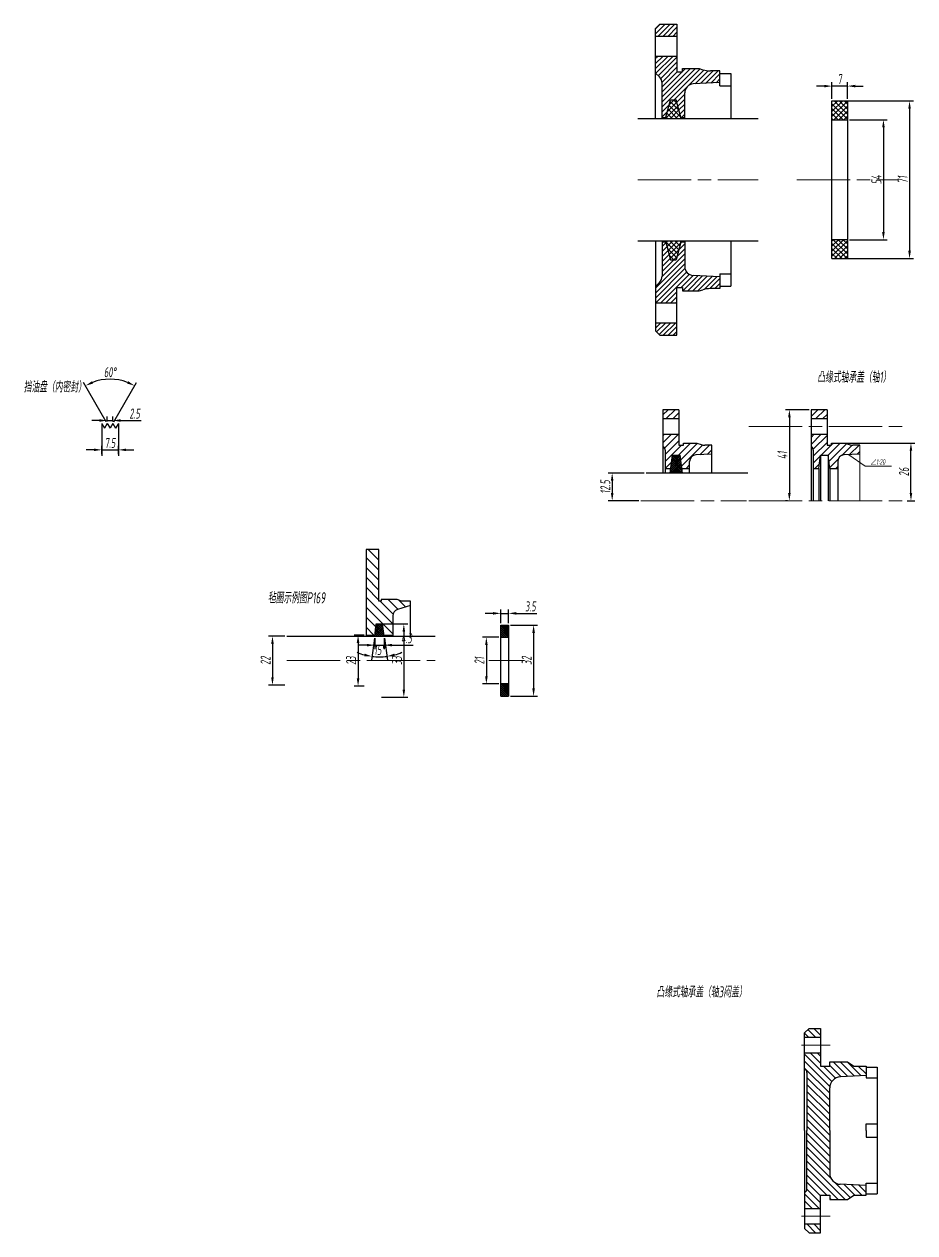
# Model space of a CAD drawing. Extents: x -500 to 7960, y -6170 to 1582.
# Drawn here: x 72 to 473, y -4805 to -4261 of the extents above; entities that cross this region are included whole.
import ezdxf

# ---------------------------------------------------------------- set-up
doc = ezdxf.new("R2010")
doc.units = 0
doc.linetypes.add('ACAD_ISO08W100', pattern=[36, 24, -3, 6, -3])
doc.layers.get('Defpoints').update_dxf_attribs({"linetype": 'CONTINUOUS'})
for name, color, linetype, lineweight in [('zhongxin', 1, 'ACAD_ISO08W100', 9), ('标注', 5, 'CONTINUOUS', 9), ('粗实线', 7, 'CONTINUOUS', 25), ('细实线', 7, 'CONTINUOUS', 9), ('细实线 波浪线', 3, 'CONTINUOUS', 9)]:
    doc.layers.add(name, color=color, linetype=linetype, lineweight=lineweight)
doc.styles.get("Standard").update_dxf_attribs({"font": 'gbenor.shx', "width": 0.7, "oblique": 7, "height": 10, "bigfont": 'gbcbig.shx'})
doc.dimstyles.new('GB-35', dxfattribs={"dimtxt": 4.5, "dimasz": 3.5, "dimexe": 1.75, "dimexo": 0.875, "dimgap": 0.875, "dimtad": 1, "dimdsep": 46, "dimtxsty": 'Standard', "dimcen": 3.5, "dimadec": 0, "dimazin": 0, "dimtfac": 0.7, "dimtmove": 0, "dimatfit": 3, "dimfxl": 1, "dimtzin": 0, "dimarcsym": 0})
pattern_1 = [(45, (-966.0678, -4414.9608), (-1.122532, 1.122532), []), (135, (-966.0678, -4414.9608), (-1.122532, -1.122532), [])]

# ---------------------------------------------------------------- blocks, each defined once
blk = doc.blocks.new('*D16')
at = {"layer": 'Defpoints', "color": 0, "transparency": 16777216}
for p in [(289.73, -4531.07), (289.73, -4563.07), (301.01, -4563.07)]:
    blk.add_point(p, dxfattribs=at)
at = {"layer": '标注', "color": 0, "lineweight": -2, "transparency": 16777216}
for p, q in [((290.6, -4531.07), (302.76, -4531.07)), ((301.01, -4534.57), (301.01, -4559.57)), ((290.6, -4563.07), (302.76, -4563.07))]:
    blk.add_line(p, q, dxfattribs=at)
at = {"layer": '标注', "color": 0, "transparency": 16777216}
for points in [[(300.42, -4534.57), (301.59, -4534.57), (301.01, -4531.07)], [(300.42, -4559.57), (301.59, -4559.57), (301.01, -4563.07)]]:
    blk.add_solid(points, dxfattribs=at)
at = {"layer": '标注', "color": 0, "transparency": 16777216, "insert": (297.88, -4547.07), "char_height": 4.5, "attachment_point": 5, "rotation": 90}
blk.add_mtext('32', dxfattribs=at)
blk = doc.blocks.new('*D17')
at = {"layer": 'Defpoints', "color": 0, "transparency": 16777216}
for p in [(289.73, -4525.8), (286.23, -4531.07), (289.73, -4531.07)]:
    blk.add_point(p, dxfattribs=at)
at = {"layer": '标注', "color": 0, "lineweight": -2, "transparency": 16777216}
for p, q in [((286.23, -4530.19), (286.23, -4524.05)), ((289.73, -4530.19), (289.73, -4524.05)), ((282.73, -4525.8), (279.23, -4525.8)), ((286.23, -4525.8), (289.73, -4525.8)), ((293.23, -4525.8), (302.43, -4525.8))]:
    blk.add_line(p, q, dxfattribs=at)
at = {"layer": '标注', "color": 0, "transparency": 16777216}
for points in [[(282.73, -4525.22), (282.73, -4526.38), (286.23, -4525.8)], [(293.23, -4525.22), (293.23, -4526.38), (289.73, -4525.8)]]:
    blk.add_solid(points, dxfattribs=at)
at = {"layer": '标注', "color": 0, "transparency": 16777216, "insert": (299.58, -4522.68), "char_height": 4.5, "attachment_point": 5}
blk.add_mtext('3.5', dxfattribs=at)
blk = doc.blocks.new('*D18')
at = {"layer": 'Defpoints', "color": 0, "transparency": 16777216}
for p in [(286.23, -4536.57), (279.74, -4557.57), (286.23, -4557.57)]:
    blk.add_point(p, dxfattribs=at)
at = {"layer": '标注', "color": 0, "lineweight": -2, "transparency": 16777216}
for p, q in [((285.35, -4536.57), (277.99, -4536.57)), ((279.74, -4540.07), (279.74, -4554.07)), ((285.35, -4557.57), (277.99, -4557.57))]:
    blk.add_line(p, q, dxfattribs=at)
at = {"layer": '标注', "color": 0, "transparency": 16777216}
for points in [[(279.16, -4540.07), (280.33, -4540.07), (279.74, -4536.57)], [(279.16, -4554.07), (280.33, -4554.07), (279.74, -4557.57)]]:
    blk.add_solid(points, dxfattribs=at)
at = {"layer": '标注', "color": 0, "transparency": 16777216, "insert": (276.62, -4547.07), "char_height": 4.5, "attachment_point": 5, "rotation": 90}
blk.add_mtext('21', dxfattribs=at)
blk = doc.blocks.new('*D87')
at = {"layer": 'Defpoints', "color": 0, "transparency": 16777216}
for p in [(439.94, -4449.14), (470.88, -4449.14), (468.34, -4475.14)]:
    blk.add_point(p, dxfattribs=at)
at = {"layer": '标注', "color": 0, "lineweight": -2, "transparency": 16777216}
for p, q in [((440.82, -4449.14), (472.63, -4449.14)), ((470.88, -4471.64), (470.88, -4452.64)), ((469.21, -4475.14), (472.63, -4475.14))]:
    blk.add_line(p, q, dxfattribs=at)
at = {"layer": '标注', "color": 0, "transparency": 16777216}
for points in [[(470.29, -4452.64), (471.46, -4452.64), (470.88, -4449.14)], [(470.29, -4471.64), (471.46, -4471.64), (470.88, -4475.14)]]:
    blk.add_solid(points, dxfattribs=at)
at = {"layer": '标注', "color": 0, "transparency": 16777216, "insert": (467.75, -4462.14), "char_height": 4.5, "attachment_point": 5, "rotation": 90}
blk.add_mtext('26', dxfattribs=at)
blk = doc.blocks.new('*D89')
at = {"layer": 'Defpoints', "color": 0, "transparency": 16777216}
for p in [(425.89, -4434.14), (416.15, -4475.14), (416.15, -4475.14)]:
    blk.add_point(p, dxfattribs=at)
at = {"layer": '标注', "color": 0, "lineweight": -2, "transparency": 16777216}
for p, q in [((425.02, -4434.14), (414.4, -4434.14)), ((416.15, -4437.64), (416.15, -4471.64)), ((415.27, -4475.14), (414.4, -4475.14))]:
    blk.add_line(p, q, dxfattribs=at)
at = {"layer": '标注', "color": 0, "transparency": 16777216}
for points in [[(415.56, -4437.64), (416.73, -4437.64), (416.15, -4434.14)], [(415.56, -4471.64), (416.73, -4471.64), (416.15, -4475.14)]]:
    blk.add_solid(points, dxfattribs=at)
at = {"layer": '标注', "color": 0, "transparency": 16777216, "insert": (413.02, -4454.64), "char_height": 4.5, "attachment_point": 5, "rotation": 90}
blk.add_mtext('41', dxfattribs=at)
blk = doc.blocks.new('*D90')
at = {"layer": 'Defpoints', "color": 0, "transparency": 16777216}
for p in [(351.68, -4462.64), (336.38, -4475.14), (349.23, -4475.14)]:
    blk.add_point(p, dxfattribs=at)
at = {"layer": '标注', "color": 0, "lineweight": -2, "transparency": 16777216}
for p, q in [((350.8, -4462.64), (334.63, -4462.64)), ((336.38, -4466.14), (336.38, -4471.64)), ((348.36, -4475.14), (334.63, -4475.14))]:
    blk.add_line(p, q, dxfattribs=at)
at = {"layer": '标注', "color": 0, "transparency": 16777216}
for points in [[(335.8, -4466.14), (336.97, -4466.14), (336.38, -4462.64)], [(335.8, -4471.64), (336.97, -4471.64), (336.38, -4475.14)]]:
    blk.add_solid(points, dxfattribs=at)
at = {"layer": '标注', "color": 0, "transparency": 16777216, "insert": (333.26, -4468.89), "char_height": 4.5, "attachment_point": 5, "rotation": 90}
blk.add_mtext('12.5', dxfattribs=at)
blk = doc.blocks.new('*D91')
at = {"layer": 'Defpoints', "color": 0, "transparency": 16777216}
for p in [(189.92, -4536.07), (183.45, -4558.07), (189.92, -4558.07)]:
    blk.add_point(p, dxfattribs=at)
at = {"layer": '标注', "color": 0, "lineweight": -2, "transparency": 16777216}
for p, q in [((189.04, -4536.07), (181.7, -4536.07)), ((183.45, -4539.57), (183.45, -4554.57)), ((189.04, -4558.07), (181.7, -4558.07))]:
    blk.add_line(p, q, dxfattribs=at)
at = {"layer": '标注', "color": 0, "transparency": 16777216}
for points in [[(182.87, -4539.57), (184.03, -4539.57), (183.45, -4536.07)], [(182.87, -4554.57), (184.03, -4554.57), (183.45, -4558.07)]]:
    blk.add_solid(points, dxfattribs=at)
at = {"layer": '标注', "color": 0, "transparency": 16777216, "insert": (180.32, -4547.07), "char_height": 4.5, "attachment_point": 5, "rotation": 90}
blk.add_mtext('22', dxfattribs=at)
blk = doc.blocks.new('*D92')
at = {"layer": 'Defpoints', "color": 0, "transparency": 16777216}
for p in [(225.61, -4535.57), (221.99, -4558.57), (225.61, -4558.57)]:
    blk.add_point(p, dxfattribs=at)
at = {"layer": '标注', "color": 0, "lineweight": -2, "transparency": 16777216}
for p, q in [((224.74, -4535.57), (220.24, -4535.57)), ((221.99, -4539.07), (221.99, -4555.07)), ((224.74, -4558.57), (220.24, -4558.57))]:
    blk.add_line(p, q, dxfattribs=at)
at = {"layer": '标注', "color": 0, "transparency": 16777216}
for points in [[(221.4, -4539.07), (222.57, -4539.07), (221.99, -4535.57)], [(221.4, -4555.07), (222.57, -4555.07), (221.99, -4558.57)]]:
    blk.add_solid(points, dxfattribs=at)
at = {"layer": '标注', "color": 0, "transparency": 16777216, "insert": (218.86, -4547.07), "char_height": 4.5, "attachment_point": 5, "rotation": 90}
blk.add_mtext('23', dxfattribs=at)
blk = doc.blocks.new('*D93')
at = {"layer": 'Defpoints', "color": 0, "transparency": 16777216}
for p in [(231.61, -4530.57), (231.61, -4563.57), (242.58, -4563.57)]:
    blk.add_point(p, dxfattribs=at)
at = {"layer": '标注', "color": 0, "lineweight": -2, "transparency": 16777216}
for p, q in [((232.49, -4530.57), (244.33, -4530.57)), ((242.58, -4534.07), (242.58, -4560.07)), ((232.49, -4563.57), (244.33, -4563.57))]:
    blk.add_line(p, q, dxfattribs=at)
at = {"layer": '标注', "color": 0, "transparency": 16777216}
for points in [[(242, -4534.07), (243.17, -4534.07), (242.58, -4530.57)], [(242, -4560.07), (243.17, -4560.07), (242.58, -4563.57)]]:
    blk.add_solid(points, dxfattribs=at)
at = {"layer": '标注', "color": 0, "transparency": 16777216, "insert": (239.46, -4547.07), "char_height": 4.5, "attachment_point": 5, "rotation": 90}
blk.add_mtext('33', dxfattribs=at)
blk = doc.blocks.new('*D94')
at = {"layer": 'Defpoints', "color": 0, "transparency": 16777216}
for p in [(229.46, -4536.07), (233.76, -4536.07), (233.76, -4540.1)]:
    blk.add_point(p, dxfattribs=at)
at = {"layer": '标注', "color": 0, "lineweight": -2, "transparency": 16777216}
for p, q in [((225.96, -4540.1), (222.46, -4540.1)), ((229.46, -4536.94), (229.46, -4541.85)), ((229.46, -4540.1), (233.76, -4540.1)), ((233.76, -4536.94), (233.76, -4541.85)), ((237.26, -4540.1), (246.77, -4540.1))]:
    blk.add_line(p, q, dxfattribs=at)
at = {"layer": '标注', "color": 0, "transparency": 16777216}
for points in [[(225.96, -4539.52), (225.96, -4540.69), (229.46, -4540.1)], [(237.26, -4539.52), (237.26, -4540.69), (233.76, -4540.1)]]:
    blk.add_solid(points, dxfattribs=at)
at = {"layer": '标注', "color": 0, "transparency": 16777216, "insert": (243.77, -4536.98), "char_height": 4.5, "attachment_point": 5}
blk.add_mtext('4.3', dxfattribs=at)
blk = doc.blocks.new('*D95')
at = {"layer": 'Defpoints', "color": 0, "transparency": 16777216}
for p in [(230.18, -4530.57), (233.04, -4530.57), (229.46, -4536.07), (233.76, -4536.07), (230.49, -4545.38)]:
    blk.add_point(p, dxfattribs=at)
at = {"layer": '标注', "color": 0, "lineweight": -2, "transparency": 16777216}
for p, q in [((229.35, -4536.93), (228.03, -4546.92)), ((233.87, -4536.93), (235.19, -4546.92))]:
    blk.add_line(p, q, dxfattribs=at)
for start, end in [(246.8613, 254.6806), (262.5, 277.5), (285.3194, 293.1387)]:
    blk.add_arc((231.61, -4519.73), 25.67, start, end, dxfattribs=at)
at = {"layer": '标注', "color": 0, "transparency": 16777216}
for points in [[(224.95, -4543.92), (224.71, -4545.06), (228.26, -4545.18)], [(238.51, -4545.06), (238.28, -4543.92), (234.96, -4545.18)]]:
    blk.add_solid(points, dxfattribs=at)
at = {"layer": '标注', "color": 0, "transparency": 16777216, "insert": (231.61, -4542.28), "char_height": 4.5, "attachment_point": 5}
blk.add_mtext('15°', dxfattribs=at)
blk = doc.blocks.new('*D99')
at = {"layer": 'Defpoints', "color": 0, "transparency": 16777216}
for p in [(114.08, -4452.22), (106.58, -4454.97), (114.08, -4454.97)]:
    blk.add_point(p, dxfattribs=at)
at = {"layer": '标注', "color": 0, "lineweight": -2, "transparency": 16777216}
for p, q in [((103.08, -4452.22), (99.58, -4452.22)), ((106.58, -4454.09), (106.58, -4450.47)), ((106.58, -4452.22), (114.08, -4452.22)), ((114.08, -4454.09), (114.08, -4450.47)), ((117.58, -4452.22), (121.08, -4452.22))]:
    blk.add_line(p, q, dxfattribs=at)
at = {"layer": '标注', "color": 0, "transparency": 16777216}
for points in [[(103.08, -4451.64), (103.08, -4452.8), (106.58, -4452.22)], [(117.58, -4451.64), (117.58, -4452.8), (114.08, -4452.22)]]:
    blk.add_solid(points, dxfattribs=at)
at = {"layer": '标注', "color": 0, "transparency": 16777216, "insert": (110.33, -4449.1), "char_height": 4.5, "attachment_point": 5}
blk.add_mtext('7.5', dxfattribs=at)
blk = doc.blocks.new('*D100')
at = {"layer": 'Defpoints', "color": 0, "transparency": 16777216}
for p in [(109.08, -4440.35), (111.58, -4439.02), (111.58, -4440.35)]:
    blk.add_point(p, dxfattribs=at)
at = {"layer": '标注', "color": 0, "lineweight": -2, "transparency": 16777216}
for p, q in [((109.08, -4439.48), (109.08, -4437.27)), ((111.58, -4439.48), (111.58, -4437.27)), ((105.58, -4439.02), (102.08, -4439.02)), ((109.08, -4439.02), (111.58, -4439.02)), ((115.08, -4439.02), (124.29, -4439.02))]:
    blk.add_line(p, q, dxfattribs=at)
at = {"layer": '标注', "color": 0, "transparency": 16777216}
for points in [[(105.58, -4438.43), (105.58, -4439.6), (109.08, -4439.02)], [(115.08, -4438.43), (115.08, -4439.6), (111.58, -4439.02)]]:
    blk.add_solid(points, dxfattribs=at)
at = {"layer": '标注', "color": 0, "transparency": 16777216, "insert": (121.43, -4435.89), "char_height": 4.5, "attachment_point": 5}
blk.add_mtext('2.5', dxfattribs=at)
blk = doc.blocks.new('*D101')
at = {"layer": 'Defpoints', "color": 0, "transparency": 16777216}
for p in [(114.17, -4420.74), (109.08, -4440.35), (110.33, -4442.52), (110.33, -4442.52), (111.58, -4440.35)]:
    blk.add_point(p, dxfattribs=at)
at = {"layer": '标注', "color": 0, "lineweight": -2, "transparency": 16777216}
for p, q in [((108.64, -4439.6), (98.39, -4421.85)), ((112.02, -4439.6), (122.26, -4421.85))]:
    blk.add_line(p, q, dxfattribs=at)
blk.add_arc((110.33, -4442.52), 22.12, 69.0753, 110.9247, dxfattribs=at)
at = {"layer": '标注', "color": 0, "transparency": 16777216}
for points in [[(102.68, -4422.38), (102.18, -4421.33), (99.27, -4423.36)], [(118.48, -4421.33), (117.98, -4422.38), (121.39, -4423.36)]]:
    blk.add_solid(points, dxfattribs=at)
at = {"layer": '标注', "color": 0, "transparency": 16777216, "insert": (110.33, -4417.27), "char_height": 4.5, "attachment_point": 5}
blk.add_mtext('60°', dxfattribs=at)
blk = doc.blocks.new('*D172')
at = {"layer": 'Defpoints', "color": 0, "transparency": 16777216}
for p in [(435.31, -4288.52), (435.31, -4295.15), (442.31, -4295.15)]:
    blk.add_point(p, dxfattribs=at)
at = {"layer": '标注', "color": 0, "lineweight": -2, "transparency": 16777216}
for p, q in [((431.81, -4288.52), (428.31, -4288.52)), ((435.31, -4294.28), (435.31, -4286.77)), ((442.31, -4288.52), (435.31, -4288.52)), ((442.31, -4294.28), (442.31, -4286.77)), ((445.81, -4288.52), (449.31, -4288.52))]:
    blk.add_line(p, q, dxfattribs=at)
at = {"layer": '标注', "color": 0, "transparency": 16777216}
for points in [[(431.81, -4287.94), (431.81, -4289.11), (435.31, -4288.52)], [(445.81, -4287.94), (445.81, -4289.11), (442.31, -4288.52)]]:
    blk.add_solid(points, dxfattribs=at)
at = {"layer": '标注', "color": 0, "transparency": 16777216, "insert": (438.81, -4285.4), "char_height": 4.5, "attachment_point": 5}
blk.add_mtext('7', dxfattribs=at)
blk = doc.blocks.new('*D173')
at = {"layer": 'Defpoints', "color": 0, "transparency": 16777216}
for p in [(435.31, -4295.15), (435.31, -4366.15), (470.25, -4366.15)]:
    blk.add_point(p, dxfattribs=at)
at = {"layer": '标注', "color": 0, "lineweight": -2, "transparency": 16777216}
for p, q in [((436.18, -4295.15), (472, -4295.15)), ((470.25, -4298.65), (470.25, -4362.65)), ((436.18, -4366.15), (472, -4366.15))]:
    blk.add_line(p, q, dxfattribs=at)
at = {"layer": '标注', "color": 0, "transparency": 16777216}
for points in [[(469.67, -4298.65), (470.83, -4298.65), (470.25, -4295.15)], [(469.67, -4362.65), (470.83, -4362.65), (470.25, -4366.15)]]:
    blk.add_solid(points, dxfattribs=at)
at = {"layer": '标注', "color": 0, "transparency": 16777216, "insert": (467.12, -4330.65), "char_height": 4.5, "attachment_point": 5, "rotation": 90}
blk.add_mtext('71', dxfattribs=at)
blk = doc.blocks.new('*D174')
at = {"layer": 'Defpoints', "color": 0, "transparency": 16777216}
for p in [(442.31, -4303.65), (442.31, -4357.65), (458.49, -4357.65)]:
    blk.add_point(p, dxfattribs=at)
at = {"layer": '标注', "color": 0, "lineweight": -2, "transparency": 16777216}
for p, q in [((443.18, -4303.65), (460.24, -4303.65)), ((458.49, -4307.15), (458.49, -4354.15)), ((443.18, -4357.65), (460.24, -4357.65))]:
    blk.add_line(p, q, dxfattribs=at)
at = {"layer": '标注', "color": 0, "transparency": 16777216}
for points in [[(457.9, -4307.15), (459.07, -4307.15), (458.49, -4303.65)], [(457.9, -4354.15), (459.07, -4354.15), (458.49, -4357.65)]]:
    blk.add_solid(points, dxfattribs=at)
at = {"layer": '标注', "color": 0, "transparency": 16777216, "insert": (455.36, -4330.65), "char_height": 4.5, "attachment_point": 5, "rotation": 90}
blk.add_mtext('54', dxfattribs=at)

msp = doc.modelspace()

# ---------------------------------------------------------------- hatches: boundary and pattern name
at = {"layer": '细实线 波浪线'}
h = msp.add_hatch(dxfattribs=at)
h.set_pattern_fill('ANSI31', color=256, scale=0.5)
h.set_pattern_definition([(45, (-966.0678, -4414.9608), (-1.122532, 1.122532), [])])
h.paths.add_polyline_path([(365.478, -4260.653), (357.878, -4260.653), (355.878, -4262.653), (355.878, -4266.153), (365.478, -4266.153)])
h.paths.add_polyline_path([(372.818, -4287.558), (384.916, -4286.953), (384.916, -4281.653), (380.615, -4281.653, -0.0713178), (377.243, -4281.17), (375.478, -4280.653), (368.013, -4280.653), (368.013, -4282.151), (365.478, -4282.151), (365.478, -4275.153), (355.878, -4275.153), (355.878, -4282.653), (357.673, -4284.405, -0.2020351), (358.878, -4287.267), (358.878, -4302.653), (360.532, -4302.653), (362.676, -4294.653), (365.221, -4294.653), (367.364, -4302.653), (369.018, -4302.653), (369.018, -4291.553, -0.3996556)])
h.paths.add_polyline_path([(384.916, -4374.353), (372.818, -4373.748, -0.3996556), (369.018, -4369.753), (369.018, -4358.653), (367.364, -4358.653), (365.221, -4366.653), (362.676, -4366.653), (360.532, -4358.653), (358.878, -4358.653), (358.878, -4374.039, -0.2020351), (357.673, -4376.901), (355.878, -4378.653), (355.878, -4386.153), (365.478, -4386.153), (365.478, -4379.155), (368.013, -4379.155), (368.013, -4380.653), (375.478, -4380.653), (377.243, -4380.136, -0.0713178), (380.615, -4379.653), (384.916, -4379.653)])
h.paths.add_polyline_path([(365.478, -4395.153), (355.878, -4395.153), (355.878, -4398.653), (357.878, -4400.653), (365.478, -4400.653)])
h = msp.add_hatch(dxfattribs=at)
h.set_pattern_fill('ANSI37', color=256, scale=0.5)
h.set_pattern_definition(pattern_1)
h.paths.add_polyline_path([(367.498, -4358.153), (360.398, -4358.153), (362.676, -4366.653), (365.221, -4366.653)])
h.paths.add_polyline_path([(365.221, -4294.653), (362.676, -4294.653), (360.398, -4303.153), (367.498, -4303.153)])
h = msp.add_hatch(dxfattribs=at)
h.set_pattern_fill('ANSI37', color=256, scale=0.5)
h.set_pattern_definition(pattern_1)
h.paths.add_polyline_path([(442.31, -4295.153), (435.31, -4295.153), (435.31, -4303.653), (442.31, -4303.653)])
h.paths.add_polyline_path([(442.31, -4357.653), (435.31, -4357.653), (435.31, -4366.153), (442.31, -4366.153)])
h = msp.add_hatch(dxfattribs=at)
h.set_pattern_fill('ANSI31', color=256, scale=0.7)
h.set_pattern_definition([(45, (-661.8495, -4759.7721), (-1.571545, 1.571545), [])])
h.paths.add_polyline_path([(359.256, -4434.144), (359.256, -4438.144), (366.456, -4438.144), (366.456, -4434.144)])
h.paths.add_polyline_path([(366.456, -4450.144), (366.456, -4445.144), (359.256, -4445.144), (359.256, -4450.644), (359.558, -4450.902, -0.2189958), (360.256, -4452.421), (360.256, -4460.644), (362.77, -4460.644), (363.559, -4454.644), (366.953, -4454.644), (367.743, -4460.644), (371.256, -4460.644), (371.256, -4457.498, -0.3996556), (374.106, -4454.502), (381.256, -4454.144), (381.256, -4450.144), (378.122, -4450.144, -0.0859668), (376.441, -4449.853), (374.456, -4449.144), (368.456, -4449.144), (368.456, -4450.144)])
h = msp.add_hatch(dxfattribs=at)
h.set_pattern_fill('ANSI31', color=256, scale=0.7)
h.set_pattern_definition([(45, (-688.7477, -4759.7721), (-1.571545, 1.571545), [])])
h.paths.add_polyline_path([(433.091, -4450.144), (433.091, -4445.144), (425.891, -4445.144), (425.891, -4450.644), (426.192, -4450.902, -0.2189958), (426.891, -4452.421), (426.891, -4460.644), (429.404, -4460.644), (430.194, -4454.644), (433.588, -4454.644), (434.378, -4460.644), (437.891, -4460.644), (437.891, -4457.498, -0.3996556), (440.741, -4454.502), (447.891, -4454.144), (447.891, -4450.144), (444.757, -4450.144, -0.0859668), (443.075, -4449.853), (441.091, -4449.144), (435.091, -4449.144), (435.091, -4450.144)])
h.paths.add_polyline_path([(425.891, -4434.144), (425.891, -4438.144), (433.091, -4438.144), (433.091, -4434.144)])
h = msp.add_hatch(dxfattribs=at)
h.set_pattern_fill('ANSI37', color=256, scale=0.2)
h.set_pattern_definition([(45, (-2322.0745, -4785.6652), (-0.4490128, 0.4490128), []), (135, (-2322.0745, -4785.6652), (-0.4490128, -0.4490128), [])])
h.paths.add_polyline_path([(362.506, -4462.644), (368.006, -4462.644), (366.953, -4454.644), (363.559, -4454.644)])
h = msp.add_hatch(dxfattribs=at)
h.set_pattern_fill('ANSI31', color=256, angle=90)
h.set_pattern_definition([(135, (-2455.72, -4859.0864), (-2.245064, -2.245064), [])])
edge = h.paths.add_edge_path()
edge.add_line((239.741, -4524.097), (245.611, -4522.319))
edge.add_line((245.611, -4522.319), (245.611, -4520.319))
edge.add_line((245.611, -4520.319), (241.611, -4520.319))
edge.add_line((241.611, -4520.319), (239.66, -4519.565))
edge.add_line((239.66, -4519.565), (232.392, -4519.565))
edge.add_line((232.392, -4519.565), (232.392, -4520.319))
edge.add_line((232.392, -4520.319), (231.392, -4520.319))
edge.add_line((231.392, -4520.319), (231.392, -4497.065))
edge.add_line((231.392, -4497.065), (225.611, -4497.065))
edge.add_line((225.611, -4497.065), (225.611, -4535.565))
edge.add_line((225.611, -4535.565), (229.527, -4535.565))
edge.add_line((229.527, -4535.565), (230.185, -4530.565))
edge.add_line((230.185, -4530.565), (233.037, -4530.565))
edge.add_line((233.037, -4530.565), (233.695, -4535.565))
edge.add_line((233.695, -4535.565), (237.611, -4535.565))
edge.add_line((237.611, -4535.565), (237.611, -4526.968))
edge.add_arc((240.611, -4526.968), 3, 106.85267, 180, ccw=False)
h = msp.add_hatch(dxfattribs=at)
h.set_pattern_fill('ANSI37', color=256, scale=0.2)
h.set_pattern_definition([(45, (-2455.72, -4859.0864), (-0.4490128, 0.4490128), []), (135, (-2455.72, -4859.0864), (-0.4490128, -0.4490128), [])])
h.paths.add_polyline_path([(229.461, -4536.065), (233.761, -4536.065), (233.037, -4530.565), (230.185, -4530.565)])
h = msp.add_hatch(dxfattribs=at)
h.set_pattern_fill('ANSI37', color=256, scale=0.2, angle=90)
h.set_pattern_definition([(135, (-2457.3989, -4859.0864), (-0.4490128, -0.4490128), []), (225, (-2457.3989, -4859.0864), (0.4490128, -0.4490128), [])])
h.paths.add_polyline_path([(289.726, -4531.065), (286.226, -4531.065), (286.226, -4536.565), (289.726, -4536.565)])
h.paths.add_polyline_path([(289.726, -4557.565), (286.226, -4557.565), (286.226, -4563.065), (289.726, -4563.065)])
h = msp.add_hatch(dxfattribs=at)
h.set_pattern_fill('ANSI31', color=256, scale=0.7, angle=-90)
h.set_pattern_definition([(315, (379.6228, -3486.4358), (1.571545, 1.571545), [])])
h.paths.add_polyline_path([(434.32, -4758.573), (434.32, -4739.396, -0.3996556), (439.07, -4734.402), (450.648, -4733.823), (450.648, -4729.509), (445.099, -4729.509), (442.32, -4727.573), (434.32, -4727.573), (434.32, -4729.509), (430.21, -4729.509), (430.21, -4723.573), (423.01, -4723.573), (423.01, -4730.573), (423.311, -4730.831, -0.2189958), (424.01, -4732.35), (424.01, -4758.573)])
h.paths.add_polyline_path([(430.21, -4793.573), (430.21, -4787.637), (434.32, -4787.637), (434.32, -4789.573), (442.32, -4789.573), (445.099, -4787.637), (450.648, -4787.637), (450.648, -4783.323), (439.07, -4782.744, -0.3996556), (434.32, -4777.75), (434.32, -4758.573), (424.01, -4758.573), (424.01, -4784.796, -0.2189958), (423.311, -4786.315), (423.01, -4786.573), (423.01, -4793.573)])
h.paths.add_polyline_path([(430.21, -4804.573), (430.21, -4800.573), (423.01, -4800.573), (423.01, -4802.573), (425.01, -4804.573)])
h.paths.add_polyline_path([(430.21, -4716.573), (430.21, -4712.573), (425.01, -4712.573), (423.01, -4714.573), (423.01, -4716.573)])

# ---------------------------------------------------------------- linework, layer by layer
at = {"layer": 'zhongxin'}
for p, q in [((347.973, -4330.653), (402.061, -4330.653)), ((419.501, -4330.653), (464.939, -4330.653)), ((397.89, -4441.644), (468.338, -4441.644)), ((349.233, -4475.144), (396.866, -4475.144)), ((397.89, -4475.144), (468.338, -4475.144)), ((189.92, -4547.065), (256.625, -4547.065)), ((280.84, -4547.065), (296.707, -4547.065)), ((421.54, -4720.073), (434.48, -4720.073)), ((421.54, -4797.073), (434.48, -4797.073))]:
    msp.add_line(p, q, dxfattribs=at)
at = {"layer": '标注'}
for p, q in [((442.891, -4454.394), (450.199, -4459.614)), ((450.199, -4459.614), (462.072, -4459.614))]:
    msp.add_line(p, q, dxfattribs=at)
at = {"layer": '粗实线'}
for p, q in [((355.878, -4262.653), (357.878, -4260.653)), ((355.878, -4303.153), (355.878, -4262.653)), ((357.878, -4260.653), (365.478, -4260.653)), ((365.478, -4260.653), (365.478, -4282.151)), ((365.478, -4266.153), (355.878, -4266.153)), ((365.478, -4275.153), (355.878, -4275.153)), ((355.878, -4282.653), (357.673, -4284.405)), ((365.478, -4282.151), (368.013, -4282.151)), ((368.013, -4282.151), (368.013, -4280.653)), ((368.013, -4280.653), (375.478, -4280.653)), ((375.478, -4280.653), (377.243, -4281.17)), ((384.916, -4281.653), (380.615, -4281.653)), ((384.916, -4288.371), (384.916, -4281.653)), ((384.916, -4282.816), (389.728, -4282.816)), ((389.728, -4282.816), (389.728, -4303.153)), ((358.878, -4303.153), (358.878, -4287.267)), ((384.916, -4286.953), (372.818, -4287.558)), ((384.916, -4288.371), (389.728, -4288.371)), ((360.398, -4303.153), (362.676, -4294.653)), ((362.676, -4294.653), (365.221, -4294.653)), ((367.498, -4303.153), (365.221, -4294.653)), ((369.018, -4303.153), (369.018, -4291.553)), ((435.31, -4366.153), (435.31, -4295.153)), ((435.31, -4295.153), (442.31, -4295.153)), ((442.31, -4295.153), (442.31, -4366.153)), ((347.973, -4303.153), (402.061, -4303.153)), ((358.878, -4302.653), (360.532, -4302.653)), ((367.364, -4302.653), (369.018, -4302.653)), ((435.31, -4303.653), (442.31, -4303.653)), ((347.973, -4358.153), (402.061, -4358.153)), ((355.878, -4358.153), (355.878, -4398.653)), ((358.878, -4358.153), (358.878, -4374.039)), ((358.878, -4358.653), (360.532, -4358.653)), ((360.398, -4358.153), (362.676, -4366.653)), ((367.498, -4358.153), (365.221, -4366.653)), ((367.364, -4358.653), (369.018, -4358.653)), ((369.018, -4358.153), (369.018, -4369.753)), ((389.728, -4358.153), (389.728, -4378.49)), ((442.31, -4357.653), (435.31, -4357.653)), ((362.676, -4366.653), (365.221, -4366.653)), ((435.31, -4366.153), (442.31, -4366.153)), ((384.916, -4372.935), (389.728, -4372.935)), ((384.916, -4372.935), (384.916, -4379.653)), ((355.878, -4378.653), (357.673, -4376.901)), ((384.916, -4374.353), (372.818, -4373.748)), ((384.916, -4378.49), (389.728, -4378.49)), ((365.478, -4400.653), (365.478, -4379.155)), ((365.478, -4379.155), (368.013, -4379.155)), ((368.013, -4379.155), (368.013, -4380.653)), ((368.013, -4380.653), (375.478, -4380.653)), ((375.478, -4380.653), (377.243, -4380.136)), ((384.916, -4379.653), (380.615, -4379.653)), ((365.478, -4386.153), (355.878, -4386.153)), ((365.478, -4395.153), (355.878, -4395.153)), ((355.878, -4398.653), (357.878, -4400.653)), ((357.878, -4400.653), (365.478, -4400.653)), ((366.456, -4434.144), (359.256, -4434.144)), ((359.256, -4434.144), (359.256, -4462.644)), ((359.256, -4438.144), (366.456, -4438.144)), ((366.456, -4434.144), (366.456, -4450.144)), ((425.891, -4434.144), (425.891, -4475.144)), ((433.091, -4434.144), (425.891, -4434.144)), ((425.891, -4438.144), (433.091, -4438.144)), ((433.091, -4434.144), (433.091, -4450.144)), ((106.58, -4440.354), (106.58, -4454.966)), ((106.58, -4440.354), (107.83, -4442.519)), ((109.08, -4440.354), (107.83, -4442.519)), ((109.08, -4440.354), (110.33, -4442.519)), ((111.58, -4440.354), (110.33, -4442.519)), ((111.58, -4440.354), (112.83, -4442.519)), ((114.08, -4440.354), (112.83, -4442.519)), ((114.08, -4440.354), (114.08, -4454.966)), ((359.256, -4445.144), (366.456, -4445.144)), ((368.456, -4450.144), (368.456, -4449.144)), ((368.456, -4449.144), (374.456, -4449.144)), ((374.456, -4449.144), (376.441, -4449.853)), ((425.891, -4445.144), (433.091, -4445.144)), ((435.091, -4450.144), (435.091, -4449.144)), ((435.091, -4449.144), (441.091, -4449.144)), ((441.091, -4449.144), (443.075, -4449.853)), ((359.256, -4450.644), (359.558, -4450.902)), ((360.256, -4452.377), (360.256, -4462.644)), ((362.506, -4462.644), (363.559, -4454.644)), ((363.559, -4454.644), (366.953, -4454.644)), ((366.456, -4450.144), (368.456, -4450.144)), ((368.006, -4462.644), (366.953, -4454.644)), ((381.256, -4454.144), (374.106, -4454.502)), ((381.256, -4450.144), (378.122, -4450.144)), ((381.256, -4462.644), (381.256, -4450.144)), ((425.891, -4450.644), (426.192, -4450.902)), ((426.891, -4452.377), (426.891, -4475.144)), ((429.404, -4460.644), (430.194, -4454.644)), ((430.194, -4454.644), (433.588, -4454.644)), ((430.194, -4454.644), (430.194, -4475.144)), ((433.091, -4450.144), (435.091, -4450.144)), ((434.378, -4460.644), (433.588, -4454.644)), ((433.588, -4454.644), (433.588, -4475.144)), ((447.891, -4454.144), (440.741, -4454.502)), ((447.891, -4450.144), (444.757, -4450.144)), ((371.256, -4462.644), (371.256, -4457.498)), ((437.891, -4457.498), (437.891, -4475.144)), ((397.506, -4462.644), (351.679, -4462.644)), ((360.256, -4460.644), (362.77, -4460.644)), ((367.743, -4460.644), (371.256, -4460.644)), ((426.891, -4460.644), (429.404, -4460.644)), ((429.404, -4460.644), (429.404, -4475.144)), ((434.378, -4460.644), (437.891, -4460.644)), ((434.378, -4460.644), (434.378, -4475.144)), ((225.611, -4497.065), (225.611, -4536.065)), ((231.392, -4497.065), (225.611, -4497.065)), ((231.392, -4520.319), (231.392, -4497.065)), ((232.392, -4519.565), (232.392, -4520.319)), ((239.66, -4519.565), (232.392, -4519.565)), ((241.611, -4520.319), (239.66, -4519.565)), ((232.392, -4520.319), (231.392, -4520.319)), ((245.611, -4522.319), (239.741, -4524.097)), ((245.611, -4520.319), (241.611, -4520.319)), ((245.611, -4536.065), (245.611, -4520.319)), ((229.461, -4536.065), (230.185, -4530.565)), ((230.185, -4530.565), (233.037, -4530.565)), ((233.761, -4536.065), (233.037, -4530.565)), ((237.611, -4526.968), (237.611, -4536.065)), ((189.92, -4536.065), (256.625, -4536.065)), ((225.611, -4535.565), (229.527, -4535.565)), ((233.695, -4535.565), (237.611, -4535.565)), ((286.226, -4563.065), (286.226, -4531.065)), ((286.226, -4531.065), (289.726, -4531.065)), ((289.726, -4531.065), (289.726, -4563.065)), ((286.226, -4536.565), (289.726, -4536.565)), ((289.726, -4557.565), (286.226, -4557.565)), ((286.226, -4563.065), (289.726, -4563.065)), ((423.01, -4714.573), (425.01, -4712.573)), ((423.01, -4758.573), (423.01, -4714.573)), ((425.01, -4712.573), (430.21, -4712.573)), ((430.21, -4712.573), (430.21, -4729.509)), ((423.01, -4716.573), (430.21, -4716.573)), ((423.01, -4723.573), (430.21, -4723.573)), ((423.01, -4730.573), (423.311, -4730.831)), ((430.21, -4729.509), (434.32, -4729.509)), ((434.32, -4727.573), (442.32, -4727.573)), ((434.32, -4729.509), (434.32, -4727.573)), ((442.32, -4727.573), (445.099, -4729.509)), ((445.099, -4729.509), (450.648, -4729.509)), ((450.648, -4729.509), (450.648, -4734.856)), ((450.648, -4730.085), (455.648, -4730.085)), ((455.648, -4730.085), (455.648, -4787.061)), ((424.01, -4732.35), (424.01, -4758.573)), ((450.648, -4733.823), (439.07, -4734.402)), ((450.648, -4734.856), (455.648, -4734.856)), ((434.32, -4758.573), (434.32, -4739.396)), ((423.01, -4758.573), (423.01, -4802.573)), ((424.01, -4784.796), (424.01, -4758.573)), ((434.32, -4758.573), (434.32, -4777.75)), ((450.648, -4758.573), (450.648, -4755.573)), ((450.648, -4755.573), (455.648, -4755.573)), ((450.648, -4758.573), (450.648, -4761.573)), ((450.648, -4761.573), (455.648, -4761.573)), ((423.01, -4786.573), (423.311, -4786.315)), ((450.648, -4783.323), (439.07, -4782.744)), ((450.648, -4782.291), (455.648, -4782.291)), ((450.648, -4787.637), (450.648, -4782.291)), ((430.21, -4804.573), (430.21, -4787.637)), ((430.21, -4787.637), (434.32, -4787.637)), ((434.32, -4787.637), (434.32, -4789.573)), ((434.32, -4789.573), (442.32, -4789.573)), ((442.32, -4789.573), (445.099, -4787.637)), ((445.099, -4787.637), (450.648, -4787.637)), ((450.648, -4787.061), (455.648, -4787.061)), ((423.01, -4793.573), (430.21, -4793.573)), ((423.01, -4800.573), (430.21, -4800.573)), ((423.01, -4802.573), (425.01, -4804.573)), ((425.01, -4804.573), (430.21, -4804.573))]:
    msp.add_line(p, q, dxfattribs=at)
for centre, radius, start, end in [((354.878, -4287.267), 4, 0, 45.68802), ((380.615, -4269.653), 12, 253.68279, 270), ((373.018, -4291.553), 4, 92.86241, 180), ((373.018, -4369.753), 4, 180, 267.13759), ((354.878, -4374.039), 4, 314.31198, 0), ((380.615, -4391.653), 12, 90, 106.31721), ((358.256, -4452.421), 2, 0, 49.41011), ((374.256, -4457.498), 3, 92.86241, 180), ((378.122, -4445.144), 5, 250.34618, 270), ((424.891, -4452.421), 2, 0, 49.41011), ((440.891, -4457.498), 3, 92.86241, 180), ((444.757, -4445.144), 5, 250.34618, 270), ((240.611, -4526.968), 3, 106.85267, 180), ((422.01, -4732.35), 2, 0, 49.41011), ((439.32, -4739.396), 5, 92.86241, 180), ((439.32, -4777.75), 5, 180, 267.13759), ((422.01, -4784.796), 2, 310.58989, 0)]:
    msp.add_arc(centre, radius, start, end, dxfattribs=at)
at = {"layer": '细实线'}
msp.add_line((447.891, -4450.144), (447.891, -4475.144), dxfattribs=at)

# ---------------------------------------------------------------- texts
at = {"layer": '标注', "attachment_point": 1}
for s, width, insert, char_height in [('凸缘式轴承盖（轴1）', 307.70794, (428.736, -4416.983), 5), ('挡油盘（内密封）', 307.70794, (71.46, -4421.363), 5), ('∠1:20', 8.23685, (452.74, -4456.419), 2.5), ('毡圈示例图P169', 307.70794, (181.418, -4516.297), 5), ('凸缘式轴承盖（轴3闷盖）', 307.70794, (356.328, -4693.649), 5)]:
    msp.add_mtext_dynamic_manual_height_columns(s, width=width, gutter_width=12.5, heights=[0], dxfattribs=dict(at, insert=insert, char_height=char_height))

# ---------------------------------------------------------------- dimensions: what is measured, and where the dimension line sits
at = {"layer": '标注'}
for base, p1, p2, picture, middle in [((435.31, -4288.524), (442.31, -4295.153), (435.31, -4295.153), '*D172', (438.81, -4285.399)), ((111.58, -4439.017), (109.08, -4440.354), (111.58, -4440.354), '*D100', (121.434, -4435.892)), ((114.08, -4452.221), (106.58, -4454.966), (114.08, -4454.966), '*D99', (110.33, -4449.096)), ((289.726, -4525.801), (286.226, -4531.065), (289.726, -4531.065), '*D17', (299.58, -4522.676)), ((233.761, -4540.103), (229.461, -4536.065), (233.761, -4536.065), '*D94', (243.766, -4536.978))]:
    dim = msp.add_linear_dim(base=base, p1=p1, p2=p2, dimstyle='GB-35', dxfattribs=at)
    dim.commit()
    dim.dimension.update_dxf_attribs({"geometry": picture, "text_midpoint": middle})
for base, p1, p2, picture, middle in [((470.249, -4366.153), (435.31, -4295.153), (435.31, -4366.153), '*D173', (467.124, -4330.653)), ((458.485, -4357.653), (442.31, -4303.653), (442.31, -4357.653), '*D174', (455.36, -4330.653)), ((470.876, -4449.144), (468.338, -4475.144), (439.94, -4449.144), '*D87', (467.751, -4462.144)), ((336.383, -4475.144), (351.679, -4462.644), (349.233, -4475.144), '*D90', (333.258, -4468.894)), ((242.582, -4563.565), (231.611, -4530.565), (231.611, -4563.565), '*D93', (239.457, -4547.065)), ((183.449, -4558.065), (189.92, -4536.065), (189.92, -4558.065), '*D91', (180.324, -4547.065)), ((221.986, -4558.565), (225.611, -4535.565), (225.611, -4558.565), '*D92', (218.861, -4547.065)), ((279.743, -4557.565), (286.226, -4536.565), (286.226, -4557.565), '*D18', (276.618, -4547.065))]:
    dim = msp.add_linear_dim(base=base, p1=p1, p2=p2, angle=90, dimstyle='GB-35', dxfattribs=at)
    dim.commit()
    dim.dimension.update_dxf_attribs({"geometry": picture, "text_midpoint": middle})
dim = msp.add_angular_dim_2l(base=(114.171, -4420.735), line1=((111.58, -4440.354), (110.33, -4442.519)), line2=((109.08, -4440.354), (110.33, -4442.519)), dimstyle='GB-35', dxfattribs=at)
dim.commit()
dim.dimension.update_dxf_attribs({"geometry": '*D101', "text_midpoint": (110.33, -4420.399), "dimtype": 162})
for base, p1, p2, picture, middle in [((416.148, -4475.144), (425.891, -4434.144), (416.148, -4475.144), '*D89', (416.148, -4454.644)), ((301.008, -4563.065), (289.726, -4531.065), (289.726, -4563.065), '*D16', (301.008, -4547.065))]:
    dim = msp.add_linear_dim(base=base, p1=p1, p2=p2, angle=90, dimstyle='GB-35', dxfattribs=at)
    dim.commit()
    dim.dimension.update_dxf_attribs({"geometry": picture, "text_midpoint": middle, "dimtype": 160})
dim = msp.add_angular_dim_2l(base=(230.491, -4545.376), line1=((233.761, -4536.065), (233.037, -4530.565)), line2=((229.461, -4536.065), (230.185, -4530.565)), dimstyle='GB-35', dxfattribs=at)
dim.commit()
dim.dimension.update_dxf_attribs({"geometry": '*D95', "text_midpoint": (231.611, -4542.275)})

doc.saveas('drawing.dxf')
